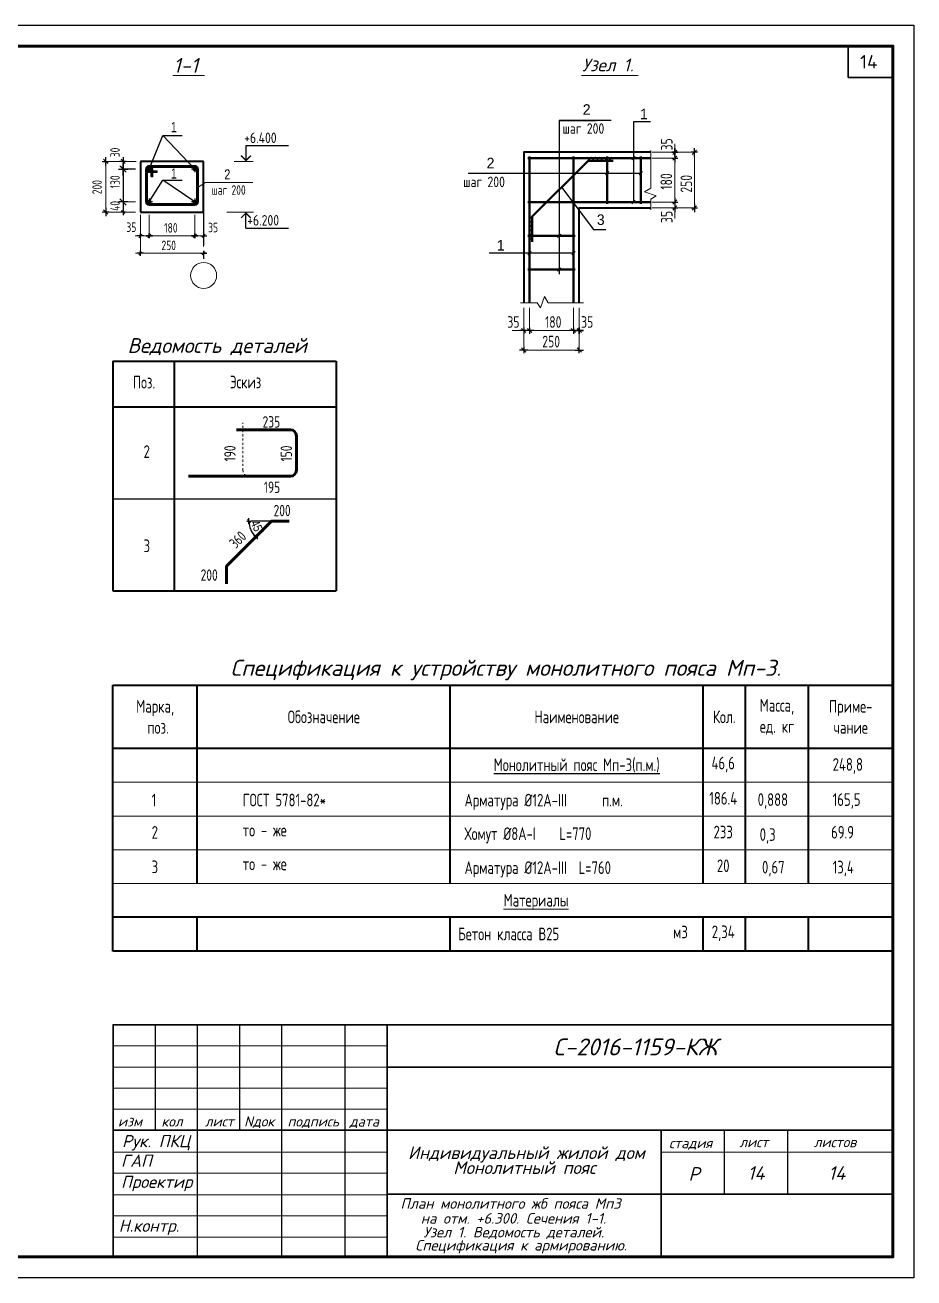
# Model space of a CAD drawing. Extents: x -12289450 to -10763036, y -7834513 to -6150123.
# Drawn here: x -10784123 to -10763036, y -7834513 to -7804813 of the extents above; entities that cross this region are included whole.
import ezdxf

# ---------------------------------------------------------------- set-up
doc = ezdxf.new("R2010")
doc.units = 0
doc.header["$LTSCALE"] = 25
doc.header["$PDMODE"] = 35
for name, pattern in [('ACAD_ISO04W100', [30, 24, -3, 0, -3]), ('CENTER', [50.8, 31.75, -6.35, 6.35, -6.35]), ('KL', [4, 2, -2])]:
    doc.linetypes.add(name, pattern=pattern)
doc.layers.get('DefPoints').update_dxf_attribs({"color": 10, "lineweight": 30})
for name, color, linetype in [('004-ВСПЛИНИИ', 15, 'Continuous'), ('005-РАЗМЕРЫ', 252, 'Continuous'), ('014-ОСИ', 251, 'CENTER'), ('Annotation - Text', 7, 'Continuous'), ('ArchiCAD', 7, 'Continuous'), ('F-text', 7, 'Continuous'), ('kassa', 7, 'Continuous'), ('osnovnie', 7, 'Continuous'), ('Новое', 51, 'Continuous'), ('ОСЬ', 210, 'ACAD_ISO04W100'), ('Размер', 6, 'Continuous')]:
    doc.layers.add(name, color=color, linetype=linetype)
doc.layers.add('СТЕНЫ', color=5, linetype='Continuous', lineweight=40)
doc.layers.add('Текст AMS', color=7, linetype='Continuous', lineweight=9)
doc.styles.add('gismo', font='isocpeui.ttf')
doc.styles.add('GOST 2.304', font='cs_gost2304.shx')
doc.styles.add('RUSS', font='russ', dxfattribs={"width": 0.8})
doc.styles.get("Standard").update_dxf_attribs({"font": 'arial.ttf'})
doc.styles.add('STYLE1', font='simplex.shx', dxfattribs={"width": 0.7, "height": 300})
doc.styles.add('TXT0', font='txt', dxfattribs={"width": 0.8})
doc.dimstyles.new('100', dxfattribs={"dimtxt": 250, "dimasz": 80, "dimexe": 0, "dimexo": 0, "dimgap": 30, "dimtad": 1, "dimdec": 0, "dimzin": 9, "dimtxsty": 'Standard', "dimblk": 'ARCHTICK', "dimcen": 80, "dimdle": 50, "dimadec": 0, "dimazin": 0, "dimtfac": 1, "dimtdec": 0, "dimtix": 1, "dimtmove": 0, "dimatfit": 1, "dimldrblk": 'DOTSMALL', "dimfxl": 0, "dimarcsym": 0})
doc.dimstyles.new('Копия РАЗМЕРЫ 3', dxfattribs={"dimscale": 30, "dimtxt": 7, "dimasz": 0.12, "dimexe": 0, "dimexo": 0, "dimgap": 2, "dimtad": 1, "dimdec": 0, "dimzin": 0, "dimdsep": 46, "dimtxsty": 'TXT0', "dimblk1": 'A8MITTA', "dimblk2": 'A8MITTA', "dimsah": 1, "dimcen": 0.2, "dimse1": 1, "dimse2": 1, "dimadec": 0, "dimazin": 0, "dimtp": 6, "dimtm": 6, "dimtfac": 1, "dimtdec": 0, "dimtofl": 0, "dimtmove": 0, "dimatfit": 3, "dimldrblk": 'A8MITTA', "dimfxl": 0, "dimtolj": 1, "dimtzin": 0, "dimarcsym": 0})

# ---------------------------------------------------------------- blocks, each defined once
blk = doc.blocks.new('A8MITTA', base_point=(3180, 3140))
for p, q in [((3160, 3140), (3200, 3140)), ((3170, 3130), (3190, 3150)), ((3180, 3155), (3180, 3125))]:
    blk.add_line(p, q)
blk = doc.blocks.new('*D1758')
at = {"layer": '005-РАЗМЕРЫ', "color": 0, "lineweight": -2, "ltscale": 5, "transparency": 16777216}
blk.add_arc((-10778275, -7816571), 536, 180.3847, 224.6153, dxfattribs=at)
at = {"layer": 'DefPoints', "color": 0, "ltscale": 5, "transparency": 16777216}
for p in [(-10778792, -7816710), (-10778759, -7816571), (-10778275, -7816571), (-10778275, -7816571), (-10779344, -7817640)]:
    blk.add_point(p, dxfattribs=at)
at = {"layer": '005-РАЗМЕРЫ', "color": 0, "lineweight": -2, "ltscale": 5, "transparency": 16777216, "xscale": 3.6, "yscale": 3.6, "zscale": 3.6}
for p, rotation in [((-10778811, -7816571), 90.19236779926143), ((-10778654, -7816950), 314.8076322007309)]:
    blk.add_blockref('A8MITTA', p, dxfattribs=dict(at, rotation=rotation))
at = {"layer": '005-РАЗМЕРЫ', "color": 0, "ltscale": 5, "transparency": 16777216, "insert": (-10778612, -7816725), "char_height": 210, "attachment_point": 5, "rotation": 294.5181, "style": 'TXT0'}
blk.add_mtext('\\A1;45°', dxfattribs=at)
blk = doc.blocks.new('_ArchTick')
at = {"color": 0, "linetype": 'ByBlock', "const_width": 0.15}
blk.add_lwpolyline([(-0.5, -0.5), (0.5, 0.5)], dxfattribs=at)
blk = doc.blocks.new('_DotSmall')
at = {"color": 0, "linetype": 'ByBlock', "const_width": 0.5}
blk.add_lwpolyline([(-0.0625, 0, 1), (0.0625, 0, 1)], format="xyb", close=True, dxfattribs=at)

msp = doc.modelspace()

# ---------------------------------------------------------------- linework, layer by layer
at = {"lineweight": 25, "ltscale": 75}
for p, q in [((-10771454.9, -7807078.1), (-10771454.9, -7810716.6)), ((-10771454.9, -7807078.1), (-10770576.9, -7807078.1)), ((-10770216.7, -7807078.1), (-10771454.9, -7807078.1)), ((-10769286.1, -7807107.5), (-10769691.5, -7807107.5)), ((-10773613.5, -7808323.6), (-10769514.4, -7808323.6)), ((-10771090, -7810219.4), (-10773114.3, -7810219.4))]:
    msp.add_line(p, q, dxfattribs=at)
at = {"linetype": 'Continuous', "lineweight": 25, "ltscale": 20}
for p, q in [((-10778882.5, -7807668.1), (-10777876.2, -7807668.1)), ((-10778882.5, -7807668.1), (-10778882.5, -7808046.2)), ((-10778882.5, -7807758.9), (-10778882.5, -7808046.2)), ((-10778882.5, -7807776.8), (-10778882.5, -7808046.2)), ((-10778882.5, -7807776.8), (-10778882.5, -7808046.2)), ((-10778882.5, -7809515.5), (-10778882.5, -7809246.2)), ((-10778882.5, -7809515.5), (-10778882.5, -7809246.2)), ((-10778882.5, -7809533.5), (-10778882.5, -7809246.2)), ((-10778882.5, -7809624.3), (-10778882.5, -7809246.2)), ((-10778882.5, -7809624.3), (-10777876.2, -7809624.3))]:
    msp.add_line(p, q, dxfattribs=at)
at = {"lineweight": 50, "ltscale": 100}
for p, q in [((-10769276.4, -7807968.5), (-10772194.4, -7807968.5)), ((-10772154.4, -7807928.5), (-10772154.4, -7811396.1)), ((-10771114.4, -7807928.5), (-10771114.4, -7811396.1)), ((-10770314.4, -7807928.5), (-10770314.4, -7809048.5)), ((-10769514.4, -7807928.5), (-10769514.4, -7809048.5)), ((-10769276.4, -7809008.5), (-10772194.4, -7809008.5)), ((-10771074.4, -7809808.5), (-10772194.4, -7809808.5)), ((-10771074.4, -7810608.5), (-10772194.4, -7810608.5))]:
    msp.add_line(p, q, dxfattribs=at)
at = {"color": 0, "lineweight": 15}
for p, q in [((-10779842, -7808548.1), (-10780018, -7808660.1)), ((-10779842, -7808548.1), (-10778719.7, -7808548.1)), ((-10763536.4, -7822763.3), (-10782036.4, -7822763.3)), ((-10763536.4, -7823563.3), (-10782036.4, -7823563.3)), ((-10763536.4, -7824363.3), (-10782036.4, -7824363.3)), ((-10765536.4, -7825163.3), (-10782036.4, -7825163.3)), ((-10763536.4, -7825163.3), (-10782036.4, -7825163.3)), ((-10763536.4, -7825163.3), (-10782036.4, -7825163.3)), ((-10763536.4, -7825963.3), (-10782036.4, -7825963.3)), ((-10763536.4, -7826763.3), (-10782036.4, -7826763.3))]:
    msp.add_line(p, q, dxfattribs=at)
at = {"color": 0, "lineweight": 40}
for p, q in [((-10782036.4, -7812777.5), (-10776746.2, -7812777.5)), ((-10782036.4, -7812777.5), (-10782036.4, -7818222.5)), ((-10780584.4, -7812777.5), (-10780584.4, -7818222.5)), ((-10776746.2, -7812777.5), (-10776746.2, -7818222.5)), ((-10776746.2, -7812777.5), (-10776746.2, -7818222.5)), ((-10782036.4, -7813866.5), (-10776746.2, -7813866.5)), ((-10782036.4, -7818222.5), (-10776746.2, -7818222.5)), ((-10782036.4, -7820463.3), (-10763536.4, -7820463.3)), ((-10782036.4, -7826763.3), (-10782036.4, -7820463.3)), ((-10780036.4, -7825163.3), (-10780036.4, -7820463.3)), ((-10774036.4, -7825163.3), (-10774036.4, -7820463.3)), ((-10768036.4, -7825163.3), (-10768036.4, -7820463.3)), ((-10767036.4, -7825163.3), (-10767036.4, -7820463.3)), ((-10765536.4, -7825163.3), (-10765536.4, -7820463.3)), ((-10763536.4, -7821963.3), (-10782036.4, -7821963.3)), ((-10763536.4, -7825963.3), (-10782036.4, -7825963.3)), ((-10780036.4, -7826763.3), (-10780036.4, -7825963.3)), ((-10774036.4, -7826763.3), (-10774036.4, -7825963.3)), ((-10768036.4, -7826763.3), (-10768036.4, -7825963.3)), ((-10767036.4, -7826763.3), (-10767036.4, -7825963.3)), ((-10765536.4, -7826763.3), (-10765536.4, -7825963.3)), ((-10763536.4, -7826763.3), (-10782036.4, -7826763.3))]:
    msp.add_line(p, q, dxfattribs=at)
at = {"linetype": 'KL', "lineweight": 15}
msp.add_line((-10778953.5, -7815365), (-10778953.5, -7814239.2), dxfattribs=at)
at = {"ltscale": 30}
for p, q in [((-10782036.4, -7816044.5), (-10776746.2, -7816044.5)), ((-10782036.4, -7818222.5), (-10776746.2, -7818222.5))]:
    msp.add_line(p, q, dxfattribs=at)
at = {"linetype": 'Continuous', "lineweight": 60, "ltscale": 75}
msp.add_lwpolyline([(-10803036.3, -7805313.4), (-10763536.4, -7805313.4), (-10763536.4, -7834013.3), (-10803036.3, -7834013.3)], close=True, dxfattribs=at)
at = {"lineweight": 25, "ltscale": 75}
for points in [[(-10769691.5, -7807107.5), (-10769691.5, -7809008.5), (-10769691.5, -7809008.5)], [(-10771397.6, -7808658.3), (-10770641.4, -7809659.5), (-10770341.8, -7809659.5)]]:
    msp.add_lwpolyline(points, dxfattribs=at)
at = {"linetype": 'Continuous', "lineweight": 25, "ltscale": 20}
for points, const_width in [([(-10778999.2, -7807906.9), (-10778882.5, -7808023.5), (-10778765.8, -7807906.9)], 32), ([(-10778999.2, -7807906.9), (-10778882.5, -7808023.5), (-10778765.8, -7807906.9)], 32), ([(-10778991.9, -7807915.6), (-10778882.5, -7808025), (-10778773.1, -7807915.6)], 30), ([(-10778991.9, -7807915.6), (-10778882.5, -7808025), (-10778773.1, -7807915.6)], 30), ([(-10778999.2, -7809385.5), (-10778882.5, -7809268.8), (-10778765.8, -7809385.5)], 32), ([(-10778999.2, -7809385.5), (-10778882.5, -7809268.8), (-10778765.8, -7809385.5)], 32), ([(-10778991.9, -7809376.8), (-10778882.5, -7809267.4), (-10778773.1, -7809376.8)], 30), ([(-10778991.9, -7809376.8), (-10778882.5, -7809267.4), (-10778773.1, -7809376.8)], 30)]:
    msp.add_lwpolyline(points, dxfattribs=dict(at, const_width=const_width))
at = {"lineweight": 50, "ltscale": 100}
msp.add_lwpolyline([(-10772094.4, -7809955.1), (-10772094.4, -7809355.1), (-10770767.8, -7808028.5), (-10770167.8, -7808028.5)], dxfattribs=at)
at = {"lineweight": 35, "ltscale": 10}
for points in [[(-10769731.4, -7808008.3), (-10769651.7, -7807928.7)], [(-10770354.3, -7808363.4), (-10770274.6, -7808283.8)], [(-10769554.3, -7808363.4), (-10769474.6, -7808283.8)], [(-10769731.4, -7809048.3), (-10769651.7, -7808968.7)], [(-10771494.7, -7809848.3), (-10771415.1, -7809768.7)], [(-10772194.3, -7810259.2), (-10772114.6, -7810179.6)], [(-10771154.3, -7810259.2), (-10771074.6, -7810179.6)], [(-10771494.7, -7810648.3), (-10771415.1, -7810568.7)]]:
    msp.add_lwpolyline(points, dxfattribs=at)
at = {"linetype": 'KL', "lineweight": 15}
msp.add_arc((-10778810.4, -7815365), 143.1, 180, 270, dxfattribs=at)
at = {"layer": '004-ВСПЛИНИИ', "color": 0, "lineweight": 0}
for points in [[(-10769276.4, -7809195.1), (-10769276.4, -7808944), (-10769154.2, -7808859.7), (-10769424.8, -7808767.4), (-10769276.4, -7808679.4), (-10769276.3, -7807789.8)], [(-10772366.6, -7811396.1), (-10771976.8, -7811396.1), (-10771892.6, -7811518.2), (-10771800.3, -7811247.6), (-10771712.3, -7811396.1), (-10770875.6, -7811396.1)]]:
    msp.add_lwpolyline(points, dxfattribs=at)
at = {"layer": '005-РАЗМЕРЫ', "color": 251, "ltscale": 10}
for points in [[(-10772294.4, -7811359.4), (-10772294.4, -7807828.5), (-10769276.3, -7807828.5)], [(-10772154.4, -7811359.4), (-10772154.4, -7807968.5), (-10769276.4, -7807968.5)], [(-10771114.4, -7811359.4), (-10771114.4, -7809008.5), (-10769276.4, -7809008.5)], [(-10770974.4, -7811359.4), (-10770974.4, -7809148.5), (-10769276.4, -7809148.5)], [(-10772094.4, -7809355.1), (-10772094.4, -7809955.1)]]:
    msp.add_lwpolyline(points, dxfattribs=at)
at = {"layer": '005-РАЗМЕРЫ', "color": 4, "ltscale": 5}
for points in [[(-10770794.4, -7807948.5), (-10770694.4, -7808048.5)], [(-10770794.4, -7808048.5), (-10770694.4, -7807948.5)], [(-10770694.4, -7807948.5), (-10770594.4, -7808048.5)], [(-10770694.4, -7808048.5), (-10770594.4, -7807948.5)], [(-10770594.4, -7807948.5), (-10770494.4, -7808048.5)], [(-10770594.4, -7808048.5), (-10770494.4, -7807948.5)], [(-10770494.4, -7807948.5), (-10770394.4, -7808048.5)], [(-10770494.4, -7808048.5), (-10770394.4, -7807948.5)], [(-10770394.4, -7807948.5), (-10770294.4, -7808048.5)], [(-10770394.4, -7808048.5), (-10770294.4, -7807948.5)], [(-10770294.4, -7807948.5), (-10770194.4, -7808048.5)], [(-10770294.4, -7808048.5), (-10770194.4, -7807948.5)], [(-10772174.4, -7809328.5), (-10772074.4, -7809428.5)], [(-10772074.4, -7809328.5), (-10772174.4, -7809428.5)], [(-10772174.4, -7809428.5), (-10772074.4, -7809528.5)], [(-10772074.4, -7809428.5), (-10772174.4, -7809528.5)], [(-10772174.4, -7809528.5), (-10772074.4, -7809628.5)], [(-10772074.4, -7809528.5), (-10772174.4, -7809628.5)], [(-10772174.4, -7809628.5), (-10772074.4, -7809728.5)], [(-10772074.4, -7809628.5), (-10772174.4, -7809728.5)], [(-10772074.4, -7809728.5), (-10772174.4, -7809828.5)], [(-10772174.4, -7809828.5), (-10772074.4, -7809928.5)], [(-10772074.4, -7809828.5), (-10772174.4, -7809928.5)]]:
    msp.add_lwpolyline(points, dxfattribs=at)
at = {"layer": '005-РАЗМЕРЫ', "ltscale": 5}
msp.add_lwpolyline([(-10778274.6, -7816571.1), (-10778758.9, -7816571.1)], dxfattribs=at)
at = {"layer": '014-ОСИ'}
msp.add_line((-10779886, -7809246.2), (-10779886, -7810440.3), dxfattribs=at)
at = {"layer": 'Annotation - Text', "color": 0, "lineweight": 20}
msp.add_circle((-10779886, -7810748.3), 308, dxfattribs=at)
at = {"layer": 'ArchiCAD', "color": 7, "linetype": 'Continuous', "lineweight": 35}
for p, q in [((-10782036.1, -7828513.1), (-10763536.4, -7828513.1)), ((-10775536.2, -7828513.1), (-10775536.2, -7834013)), ((-10775536.2, -7829513), (-10763536.4, -7829513)), ((-10782036.1, -7831013), (-10763536.4, -7831013)), ((-10769036.3, -7831013), (-10769036.3, -7834013)), ((-10775536.2, -7832528.8), (-10763536.4, -7832528.8))]:
    msp.add_line(p, q, dxfattribs=at)
at = {"layer": 'ArchiCAD', "color": 7, "linetype": 'Continuous', "lineweight": 35, "extrusion": (1, 0, 0), "elevation": -10764594.5}
msp.add_lwpolyline([(-7805313.4, 0), (-7806054.1, 0)], dxfattribs=at)
at = {"layer": 'ArchiCAD', "color": 7, "linetype": 'Continuous', "lineweight": 35, "extrusion": (0, 1, 0), "elevation": -7806054.1}
msp.add_lwpolyline([(10764594.5, 0), (10763536.4, 0)], dxfattribs=at)
at = {"layer": 'ArchiCAD', "color": 7, "linetype": 'Continuous', "lineweight": 35}
msp.add_lwpolyline([(-10763536.4, -7834013), (-10782036.1, -7834013), (-10782036.1, -7828513.1), (-10763536.4, -7828513.1), (-10763536.4, -7834013)], close=True, dxfattribs=at)
at = {"layer": 'kassa', "lineweight": 15}
for p, q in [((-10782036.1, -7829013.1), (-10775536.2, -7829013.1)), ((-10775536.2, -7829513), (-10782036.1, -7829513)), ((-10782036.1, -7830013), (-10775536.2, -7830013)), ((-10782036.1, -7830513), (-10775536.2, -7830513)), ((-10782036.1, -7831528.9), (-10775536.2, -7831528.9)), ((-10769036.3, -7831528.9), (-10763536.4, -7831528.9)), ((-10782036.1, -7832028.9), (-10775536.2, -7832028.9)), ((-10782036.1, -7832544.7), (-10775536.2, -7832544.7)), ((-10782036.1, -7833044.7), (-10775536.2, -7833044.7)), ((-10782036.1, -7833544.7), (-10775536.2, -7833544.7))]:
    msp.add_line(p, q, dxfattribs=at)
at = {"layer": 'osnovnie', "color": 0, "lineweight": 35, "ltscale": 100}
for p, q in [((-10781254, -7808226.2), (-10781254, -7809006.2)), ((-10781224, -7808226.2), (-10781224, -7809006.2)), ((-10780096, -7808148.2), (-10781176, -7808148.2)), ((-10780096, -7808178.2), (-10781176, -7808178.2)), ((-10780048, -7809006.2), (-10780048, -7808226.2)), ((-10780018, -7809006.2), (-10780018, -7808226.2)), ((-10781176, -7809054.2), (-10780096, -7809054.2)), ((-10781176, -7809084.2), (-10780096, -7809084.2))]:
    msp.add_line(p, q, dxfattribs=at)
at = {"layer": 'osnovnie', "lineweight": 60, "ltscale": 30}
for p, q in [((-10777828.6, -7814409.1), (-10779108.8, -7814409.1)), ((-10777685.5, -7815365), (-10777685.5, -7814552.2)), ((-10777828.6, -7815508.1), (-10780241.6, -7815508.1))]:
    msp.add_line(p, q, dxfattribs=at)
at = {"layer": 'osnovnie', "color": 0, "lineweight": 35, "ltscale": 100}
for points in [[(-10781224, -7808226.2, 0.4142136), (-10781176, -7808274.2), (-10780996, -7808274.2), (-10780996, -7808304.2), (-10781176, -7808304.2, -0.4142086), (-10781254, -7808226.2, -0.0000085)], [(-10781176, -7808178.2, -0.4142136), (-10781128, -7808226.2), (-10781128, -7808406.2), (-10781098, -7808406.2), (-10781098, -7808226.2, 0.4142086), (-10781176, -7808148.2, 0.0000085)]]:
    msp.add_lwpolyline(points, format="xyb", dxfattribs=at)
at = {"layer": 'osnovnie', "lineweight": 60, "ltscale": 30}
msp.add_lwpolyline([(-10779343.8, -7818060.3), (-10779343.8, -7817640.3), (-10778274.6, -7816571.1), (-10777854.6, -7816571.1)], dxfattribs=at)
at = {"layer": 'osnovnie', "color": 0, "lineweight": 35, "ltscale": 100}
for centre in [(-10781176, -7808226.2), (-10780096, -7808226.2), (-10781176, -7809006.2), (-10780096, -7809006.2)]:
    msp.add_circle(centre, 36, dxfattribs=at)
for centre, radius, start, end in [((-10781176, -7808226.2), 78, 90, 180), ((-10781176, -7808226.2), 48, 90, 180), ((-10780096, -7808226.2), 78, 0, 90), ((-10780096, -7808226.2), 48, 0, 90), ((-10781176, -7809006.2), 78, 180, 270), ((-10781176, -7809006.2), 48, 180, 270), ((-10780096, -7809006.2), 78, 270, 0), ((-10780096, -7809006.2), 48, 270, 0)]:
    msp.add_arc(centre, radius, start, end, dxfattribs=at)
at = {"layer": 'osnovnie', "lineweight": 60, "ltscale": 30}
for centre, start, end in [((-10777828.6, -7814552.2), 0, 90), ((-10777828.6, -7815365), 270, 0)]:
    msp.add_arc(centre, 143.1, start, end, dxfattribs=at)
at = {"layer": 'Новое', "color": 7, "linetype": 'Continuous'}
for p, q in [((-10782036.1, -7828513.1), (-10782036.1, -7834013)), ((-10781036.2, -7828513.1), (-10781036.2, -7831013)), ((-10780036.2, -7828513.1), (-10780036.2, -7834013)), ((-10779036.2, -7828513.1), (-10779036.2, -7831013)), ((-10778036.2, -7828513.1), (-10778036.2, -7834013)), ((-10776536.2, -7828513.1), (-10776536.2, -7834013)), ((-10767536.4, -7831013), (-10767536.4, -7832528.8)), ((-10766036.4, -7831013), (-10766036.4, -7832528.8))]:
    msp.add_line(p, q, dxfattribs=at)
msp.add_lwpolyline([(-10805036.2, -7804813.4), (-10763036.4, -7804813.4), (-10763036.4, -7834513.3), (-10805036.2, -7834513.3)], close=True, dxfattribs=at)
msp.add_lwpolyline([(-10805036.2, -7804813.4), (-10763036.4, -7804813.4), (-10763036.4, -7834513.3), (-10805036.2, -7834513.3)], close=True, dxfattribs=at)
at = {"layer": 'ОСЬ', "ltscale": 100}
for p, q in [((-10781098, -7808226.2), (-10781254, -7808226.2)), ((-10781176, -7808148.2), (-10781176, -7808304.2)), ((-10780018, -7808226.2), (-10780174, -7808226.2)), ((-10780096, -7808148.2), (-10780096, -7808304.2)), ((-10781176, -7808928.2), (-10781176, -7809084.2)), ((-10780096, -7808928.2), (-10780096, -7809084.2)), ((-10781098, -7809006.2), (-10781254, -7809006.2)), ((-10780018, -7809006.2), (-10780174, -7809006.2))]:
    msp.add_line(p, q, dxfattribs=at)
at = {"layer": 'Размер', "lineweight": 15, "ltscale": 100}
for p, q in [((-10768708.8, -7807628.5), (-10768708.8, -7809400.2)), ((-10781484.1, -7808046.2), (-10782295.8, -7808046.2)), ((-10782210.1, -7809246.2), (-10782210.1, -7807946.2)), ((-10781484.1, -7808046.2), (-10781795.6, -7808046.2)), ((-10769248.2, -7807828.5), (-10768708.8, -7807828.5)), ((-10769248.2, -7807968.5), (-10768708.8, -7807968.5)), ((-10768990.7, -7807828.5), (-10768245.2, -7807828.5)), ((-10768245.2, -7807828.5), (-10768245.2, -7809212.3)), ((-10781500.8, -7808226.2), (-10781795.6, -7808226.2)), ((-10781500.8, -7809246.2), (-10782295.8, -7809246.2)), ((-10781500.8, -7809246.2), (-10782295.8, -7809246.2)), ((-10781500.8, -7809246.2), (-10782295.8, -7809246.2)), ((-10781500.8, -7809006.2), (-10781795.6, -7809006.2)), ((-10779886, -7809145.1), (-10779886, -7810059.8)), ((-10769248.2, -7809008.5), (-10768708.8, -7809008.5)), ((-10769248.2, -7809148.5), (-10768708.8, -7809148.5)), ((-10768967.7, -7809148.5), (-10768245.2, -7809148.5)), ((-10781386, -7809309.4), (-10781386, -7809808.3)), ((-10781386, -7809309.4), (-10781386, -7810224.1)), ((-10781176, -7809309.4), (-10781176, -7809808.3)), ((-10781176, -7809309.4), (-10781176, -7809808.3)), ((-10780096, -7809309.4), (-10780096, -7809808.3)), ((-10780096, -7809309.4), (-10780096, -7809808.3)), ((-10780096, -7809309.4), (-10780096, -7809808.3)), ((-10780096, -7809309.4), (-10780096, -7809808.3)), ((-10780096, -7809309.4), (-10780096, -7809808.3)), ((-10780096, -7809309.4), (-10780096, -7809808.3)), ((-10781514, -7809808.3), (-10779849.2, -7809808.3)), ((-10781506.1, -7810224.1), (-10779857.6, -7810224.1)), ((-10772294.4, -7811515.7), (-10772294.4, -7812055)), ((-10772154.4, -7811515.7), (-10772154.4, -7812055)), ((-10771114.4, -7811515.7), (-10771114.4, -7812055)), ((-10770974.4, -7811515.7), (-10770974.4, -7812055)), ((-10772294.4, -7811796.1), (-10772294.4, -7812518.7)), ((-10770974.4, -7811773.1), (-10770974.4, -7812518.7)), ((-10770874.4, -7812055), (-10772566.6, -7812055)), ((-10770874.4, -7812518.7), (-10772394.4, -7812518.7))]:
    msp.add_line(p, q, dxfattribs=at)
at = {"layer": 'Размер'}
for p, q in [((-10781795.6, -7807946.2), (-10781795.6, -7809246.2)), ((-10781500.8, -7808226.2), (-10781795.6, -7808226.2))]:
    msp.add_line(p, q, dxfattribs=at)
at = {"layer": 'СТЕНЫ', "ltscale": 3}
for p, q in [((-10781386, -7808046.2), (-10781386, -7809246.2)), ((-10779886, -7808046.2), (-10781386, -7808046.2)), ((-10779886, -7809246.2), (-10779886, -7808046.2)), ((-10781386, -7809246.2), (-10779886, -7809246.2))]:
    msp.add_line(p, q, dxfattribs=at)
at = {"layer": 'СТЕНЫ', "color": 0, "lineweight": 5, "ltscale": 4}
for p, q in [((-10779163.8, -7808046.2), (-10778714.5, -7808046.2)), ((-10778701.3, -7809246.2), (-10779336.9, -7809246.2))]:
    msp.add_line(p, q, dxfattribs=at)
at = {"layer": 'СТЕНЫ', "ltscale": 10}
for points in [[(-10769276.3, -7807828.5), (-10772294.4, -7807828.5), (-10772294.4, -7811396.1)], [(-10770974.4, -7811396.1), (-10770974.4, -7809148.5), (-10769276.4, -7809148.5)]]:
    msp.add_lwpolyline(points, dxfattribs=at)
at = {"layer": 'Текст AMS', "linetype": 'Continuous', "lineweight": 5, "ltscale": 75}
for points in [[(-10780620.8, -7806008.3), (-10779868.5, -7806008.3)], [(-10770923.7, -7806008.3), (-10769577.8, -7806008.3)]]:
    msp.add_lwpolyline(points, dxfattribs=at)

# ---------------------------------------------------------------- block references
at = {"layer": 'Размер', "lineweight": 15, "ltscale": 100}
for p, xscale, yscale, zscale, rotation in [((-10768708.8, -7807828.5), -5, 5, 5, 270), ((-10768708.8, -7807828.5), -5, 5, 5, 90), ((-10768245.2, -7807828.5), -5, 5, 5, 270), ((-10782210.1, -7808046.2), 4.999999999999999, 4.999999999999999, 4.999999999999999, 90), ((-10781795.6, -7808046.2), 4.999999999999999, 4.999999999999999, 4.999999999999999, 270), ((-10768708.8, -7807968.5), -5, 5, 5, 90), ((-10781795.6, -7808226.2), 4.999999999999999, 4.999999999999999, 4.999999999999999, 90), ((-10768708.8, -7809008.5), -5, 5, 5, 90), ((-10782210.1, -7809246.2), 4.999999999999999, 4.999999999999999, 4.999999999999999, 270), ((-10781795.6, -7809246.2), 3.749999999999999, 3.749999999999999, 3.749999999999999, 270), ((-10768708.8, -7809148.5), -5, 5, 5, 90), ((-10768245.2, -7809148.5), -5, 5, 5, 90), ((-10781386, -7809808.3), 3.749999999999999, 3.749999999999999, 3.749999999999999, 180), ((-10781176, -7809808.3), 3.749999999999999, 3.749999999999999, 3.749999999999999, 180), ((-10780096, -7809808.3), 3.749999999999999, 3.749999999999999, 3.749999999999999, 180), ((-10780096, -7809808.3), 3.749999999999999, 3.749999999999999, 3.749999999999999, 180), ((-10780096, -7809808.3), 3.749999999999999, 3.749999999999999, 3.749999999999999, 180), ((-10780096, -7809808.3), 3.749999999999999, 3.749999999999999, 3.749999999999999, 180), ((-10780096, -7809808.3), 3.749999999999999, 3.749999999999999, 3.749999999999999, 180), ((-10781386, -7810224.1), 3.749999999999999, 3.749999999999999, 3.749999999999999, 180), ((-10770974.4, -7812055), -5, 5, 5, 180), ((-10770974.4, -7812518.7), -5, 5, 5, 180)]:
    msp.add_blockref('A8MITTA', p, dxfattribs=dict(at, xscale=xscale, yscale=yscale, zscale=zscale, rotation=rotation))
at = {"layer": 'Размер', "xscale": 7.499999999999998, "yscale": 7.499999999999998, "zscale": 7.499999999999998}
for p, rotation in [((-10781795.6, -7808226.2), 90), ((-10781795.6, -7809006.2), 270)]:
    msp.add_blockref('A8MITTA', p, dxfattribs=dict(at, rotation=rotation))
at = {"layer": 'Размер', "lineweight": 15, "ltscale": 100}
for p, xscale, yscale, zscale in [((-10781176, -7809808.3), 3.749999999999999, 3.749999999999999, 3.749999999999999), ((-10780096, -7809808.3), 3.749999999999999, 3.749999999999999, 3.749999999999999), ((-10779886, -7809808.3), 3.749999999999999, 3.749999999999999, 3.749999999999999), ((-10779886, -7810224.1), 3.749999999999999, 3.749999999999999, 3.749999999999999), ((-10772294.4, -7812055), -5, 5, 5), ((-10772154.4, -7812055), -5, 5, 5), ((-10771114.4, -7812055), -5, 5, 5), ((-10770974.4, -7812055), -5, 5, 5), ((-10772294.4, -7812518.7), -5, 5, 5)]:
    msp.add_blockref('A8MITTA', p, dxfattribs=dict(at, xscale=xscale, yscale=yscale, zscale=zscale))

# ---------------------------------------------------------------- texts
at = {"color": 0, "lineweight": 30, "style": 'RUSS'}
for s, p in [('2', (-10770892.7, -7806940.6)), ('1', (-10769534.8, -7807047)), ('2', (-10773173.4, -7808209.3)), ('3', (-10770559.3, -7809551.3)), ('1', (-10772932.2, -7810158.9))]:
    msp.add_text(s, height=250, dxfattribs=at).set_placement(p)
at = {"lineweight": 25, "ltscale": 75, "style": 'GOST 2.304'}
for p in [(-10771372.7, -7807391.3), (-10773729.2, -7808656.1)]:
    msp.add_text('шаг 200', height=250, dxfattribs=at).set_placement(p)
at = {"linetype": 'Continuous', "lineweight": 25, "ltscale": 20, "style": 'GOST 2.304'}
for s, p in [('+6.400', (-10778924.5, -7807610.5)), ('+6.200', (-10778852.2, -7809566.7))]:
    msp.add_text(s, height=250, dxfattribs=at).set_placement(p)
at = {"insert": (-10764314, -7805525), "char_height": 317.419, "width": 604.607, "attachment_point": 1}
msp.add_mtext('{\\Fsimplex|c0;14}', dxfattribs=at)
at = {"color": 0, "lineweight": 30, "char_height": 240, "attachment_point": 1, "style": 'RUSS'}
for s, insert in [('1', (-10780664.7, -7807113.6)), ('1', (-10780664.7, -7808212.8)), ('2', (-10779396, -7808233.4))]:
    msp.add_mtext(s, dxfattribs=dict(at, insert=insert))
at = {"color": 0, "lineweight": 15, "style": 'STYLE1'}
for s, insert, char_height, attachment_point in [('шаг 200', (-10779695, -7808612.2), 225, 1), ('Поз.', (-10781564.2, -7813129.5), 300, 1), ('Эскиз', (-10779262.6, -7813125.4), 300, 1), ('235', (-10778071.2, -7814084.9), 270, 3), ('2', (-10781310.4, -7814775.2), 300, 1), ('195', (-10778071.2, -7815633.9), 270, 3), ('200', (-10778227.1, -7816187.1), 270, 1), ('3', (-10781310.4, -7817007.7), 300, 1), ('200', (-10779957.1, -7817715.5), 270, 1)]:
    msp.add_mtext(s, dxfattribs=dict(at, insert=insert, char_height=char_height, attachment_point=attachment_point))
at = {"color": 0, "char_height": 270, "width": 8283.856, "attachment_point": 7, "rotation": 90, "style": 'STYLE1'}
for s, insert in [('190', (-10779126.7, -7815157.9)), ('150', (-10777789.5, -7815157.9))]:
    msp.add_mtext(s, dxfattribs=dict(at, insert=insert))
at = {"layer": 'Annotation - Text', "color": 0, "lineweight": 25, "style": 'gismo'}
for s, height, p in [('1-1', 350, (-10780606.7, -7805944.2)), ('Узел 1.', 300, (-10770903.9, -7805909.5)), ('Ведомость деталей ', 350, (-10781690.3, -7812585.2)), ('Спецификация к устройству монолитного пояса Мп-3.', 380, (-10779248.4, -7820240.5)), ('С-2016-1159-КЖ', 400.828, (-10771588.8, -7829237.5)), ('изм', 240.5, (-10781919, -7830923.8)), ('кол', 240.5, (-10780888.9, -7830923.8)), ('лист', 240.5, (-10779858.8, -7830923.8)), ('Nдок', 240.5, (-10778926.8, -7830923.8)), ('подпись', 240.5, (-10777896.7, -7830923.8)), ('дата', 240.5, (-10776425.2, -7830923.8)), ('Рук. ПКЦ', 288.6, (-10781820.9, -7831413.9)), ('лист', 240.5, (-10767178.9, -7831413.9)), ('листов', 240.5, (-10765413, -7831413.9)), ('Индивидуальный жилой дом', 300, (-10775037.1, -7831695.4)), ('стадия', 240.5, (-10768846.6, -7831438.4)), ('ГАП', 288.6, (-10781845.4, -7831879.6)), ('Монолитный пояс', 300, (-10773963.3, -7832049.7)), ('Проектир', 288.6, (-10781845.4, -7832379.5)), ('Р', 320.7, (-10768383.9, -7832207.9)), ('14', 320.66, (-10766982.3, -7832185.7)), ('14', 320.66, (-10765066.4, -7832185.7)), ('План монолитного жб пояса Мп3', 250, (-10775217.2, -7832873.7)), ('на отм. +6.300. Сечения 1-1. ', 250, (-10774734.8, -7833225.8)), ('Н.контр.', 288.6, (-10781900.3, -7833419.5)), ('Узел 1. Ведомость деталей.', 250, (-10774671.9, -7833552.8)), (' Спецификация к армированию.', 250, (-10775023.8, -7833863.5))]:
    msp.add_text(s, height=height, dxfattribs=at).set_placement(p)
at = {"layer": 'F-text', "lineweight": 15, "char_height": 300, "attachment_point": 5, "style": 'STYLE1'}
for s, insert in [('Марка,\\P поз.', (-10781036.4, -7821213.3)), ('Масса,\\Pед. кг', (-10766286.4, -7821213.3)), ('Приме-\\Pчание', (-10764536.4, -7821213.3)), ('Обозначение', (-10777036.4, -7821213.3)), ('Наименование', (-10771036.4, -7821213.3)), ('Кол.', (-10767536.4, -7821213.3))]:
    msp.add_mtext(s, dxfattribs=dict(at, insert=insert))
at = {"layer": 'F-text', "insert": (-10771036.4, -7822363.3), "char_height": 300, "width": 6263.28, "attachment_point": 5, "style": 'STYLE1'}
msp.add_mtext('{\\LМонолитный пояс Мп-3(п.м.)}', dxfattribs=at)
at = {"layer": 'F-text', "color": 0, "lineweight": 15, "char_height": 300, "attachment_point": 1, "style": 'STYLE1'}
for s, insert in [('248,8', (-10764964.8, -7822190.5)), ('1', (-10781119.2, -7823034.5)), ('ГОСТ 5781-82*', (-10778959.7, -7823034.5)), ('Арматура %%C12А-III      п.м.', (-10773697.5, -7823037.6)), ('0,888', (-10766743.1, -7823023.9)), ('165,5', (-10764964.8, -7823023.9)), ('2', (-10781119.2, -7823800.5)), ('то - же                   ', (-10778959.7, -7823748.8)), ('Хомут %%C8А-I    L=770', (-10773697.5, -7823832.1)), ('69.9', (-10765002.4, -7823798.2)), ('0,3', (-10766696.4, -7823853)), ('3', (-10781119.2, -7824618.1)), ('то - же                   ', (-10778959.7, -7824548.8)), ('Арматура %%C12А-III  L=760', (-10773697.5, -7824637.6)), ('0,67', (-10766641.2, -7824626.9)), ('13,4', (-10764964.8, -7824623.9)), ('              {\\LМатериалы}', (-10774721.6, -7825408.6)), (' Бетон класса В25', (-10773987.8, -7826209.1)), ('м3', (-10768747.4, -7826162.9))]:
    msp.add_mtext(s, dxfattribs=dict(at, insert=insert))
at = {"layer": 'osnovnie', "linetype": 'Continuous', "insert": (-10779076, -7817012.1), "char_height": 250, "width": 649.804, "attachment_point": 5, "rotation": 45, "style": 'STYLE1'}
msp.add_mtext('360', dxfattribs=at)
at = {"layer": 'osnovnie', "linetype": 'Continuous', "char_height": 300, "width": 928.292, "attachment_point": 5, "style": 'STYLE1'}
for s, insert in [('46,6', (-10767561, -7822343.3)), ('186.4', (-10767561, -7823143.3)), ('233', (-10767561, -7823943.3)), ('20', (-10767561, -7824743.3)), ('2,34', (-10767561, -7826343.3))]:
    msp.add_mtext(s, dxfattribs=dict(at, insert=insert))
at = {"layer": 'Размер', "char_height": 225, "attachment_point": 5, "rotation": 90, "style": 'STYLE1'}
for s, insert in [('\\A1;30', (-10781989.7, -7807833.2)), ('\\A1;130', (-10781986.6, -7808531.2)), ('\\A1;200', (-10782414.6, -7808656.3))]:
    msp.add_mtext(s, dxfattribs=dict(at, insert=insert))
at = {"layer": 'Размер', "lineweight": 15, "ltscale": 100, "attachment_point": 5, "rotation": 90, "style": 'STYLE1'}
for s, insert, char_height in [('\\A1;35', (-10768899.9, -7807642.5), 275), ('\\A1;180', (-10768911, -7808521.2), 275), ('\\A1;250', (-10768436.2, -7808576.3), 275), ('\\A1;40', (-10781989.6, -7809100.7), 225), ('\\A1;35', (-10768899.9, -7809361.7), 275)]:
    msp.add_mtext(s, dxfattribs=dict(at, insert=insert, char_height=char_height))
at = {"layer": 'Размер', "lineweight": 15, "ltscale": 100, "attachment_point": 5, "style": 'STYLE1'}
for s, insert, char_height in [('\\A1;35', (-10781601.7, -7809606.1), 225), ('\\A1;180', (-10780663.6, -7809620.8), 225), ('\\A1;35', (-10779662.2, -7809612.4), 225), ('\\A1;250', (-10780714.5, -7810036.6), 225), ('\\A1;35', (-10772537.5, -7811852.4), 275), ('\\A1;180', (-10771593.1, -7811852.4), 275), ('\\A1;35', (-10770788.5, -7811852.4), 275), ('\\A1;250', (-10771642.3, -7812316.1), 275)]:
    msp.add_mtext(s, dxfattribs=dict(at, insert=insert, char_height=char_height))

# ---------------------------------------------------------------- dimensions: what is measured, and where the dimension line sits
at = {"layer": '005-РАЗМЕРЫ', "ltscale": 5}
dim = msp.add_angular_dim_2l(base=(-10778792.5, -7816709.9), line1=((-10779343.8, -7817640.3), (-10778274.6, -7816571.1)), line2=((-10778274.6, -7816571.1), (-10778758.9, -7816571.1)), dimstyle='Копия РАЗМЕРЫ 3', override={"dimfxl": 100, "dimarcsym": 1}, dxfattribs=at)
dim.commit()
dim.dimension.update_dxf_attribs({"geometry": '*D1758', "text_midpoint": (-10778762.4, -7816793.6), "dimtype": 162})

# ---------------------------------------------------------------- leaders
at = {"color": 0, "lineweight": 15}
for points in [[(-10781176, -7808226.2), (-10780851.6, -7807430.6)], [(-10780096, -7808226.2), (-10780851.6, -7807430.6), (-10780397.5, -7807430.6)], [(-10781176, -7809006.2), (-10780851.6, -7808488.1)], [(-10780096, -7809006.2), (-10780851.6, -7808488.1), (-10780397.5, -7808488.1)]]:
    msp.add_leader(points, dimstyle='100', override={"dimgap": 1, "dimtad": 0, "dimtxsty": 'RUSS'}, dxfattribs=at)

doc.saveas('drawing.dxf')
